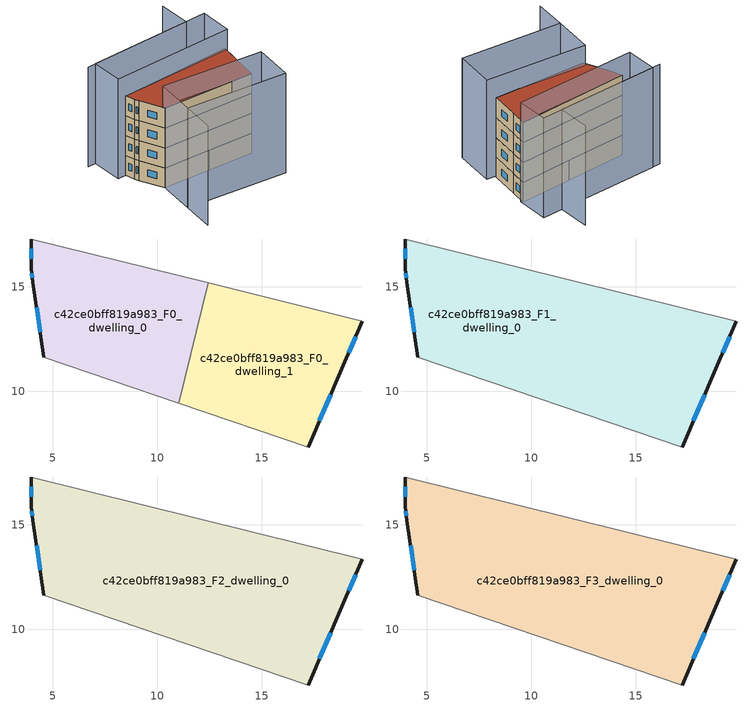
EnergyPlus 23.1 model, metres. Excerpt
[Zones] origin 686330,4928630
c42ce0bff819a983_F0_dwelling_0
 floor ground (EU_floor_Construction): 12.45,15.19 11.03,9.44 4.58,11.63 4.05,15.23 3.96,15.86 3.97,17.29 z0
 wall outside (EU_wall_Construction): 3.97,17.29 3.96,15.86 4.05,15.23 4.58,11.63 z0:3
 wall adiabatic (EU_wall_Construction): 12.45,15.19 3.97,17.29 / 4.58,11.63 11.03,9.44 z0:3
 wall to c42ce0bff819a983_F0_dwelling_1 (EU_wall_Construction): 11.03,9.44 12.45,15.19 z0:3
 window (EU_Window_Construction): 3.96,16.82 3.96,16.34 / 4.22,14.03 4.4,12.83 / 3.99,15.65 4.02,15.44 z1:2
c42ce0bff819a983_F0_dwelling_1
 floor ground (EU_floor_Construction): 19.83,13.37 18.85,11.09 17.23,7.33 11.03,9.44 12.45,15.19 z0
 wall outside (EU_wall_Construction): 17.23,7.33 18.85,11.09 19.83,13.37 z0:3
 wall adiabatic (EU_wall_Construction): 19.83,13.37 12.45,15.19 / 11.03,9.44 17.23,7.33 z0:3
 window (EU_Window_Construction): 19.17,11.85 19.5,12.61 / 17.77,8.58 18.31,9.84 z1:2
c42ce0bff819a983_F1_dwelling_0
 floor to c42ce0bff819a983_F0_dwelling_0 (EU_floor_Construction): 12.45,15.19 11.03,9.44 4.58,11.63 4.05,15.23 3.96,15.86 3.97,17.29 z3
 floor to c42ce0bff819a983_F0_dwelling_1 (EU_floor_Construction): 19.83,13.37 18.85,11.09 17.23,7.33 11.03,9.44 12.45,15.19 z3
 wall outside (EU_wall_Construction): 3.97,17.29 3.96,15.86 4.05,15.23 4.58,11.63 / 17.23,7.33 18.85,11.09 19.83,13.37 z3:6
 wall adiabatic (EU_wall_Construction): 19.83,13.37 3.97,17.29 / 4.58,11.63 17.23,7.33 z3:6
 window (EU_Window_Construction): 4.22,14.03 4.4,12.83 / 3.99,15.65 4.02,15.44 / 3.96,16.82 3.96,16.34 / 19.17,11.85 19.5,12.61 / 17.77,8.58 18.31,9.84 z4:5
c42ce0bff819a983_F2_dwelling_0
 floor to c42ce0bff819a983_F1_dwelling_0 (EU_floor_Construction): 19.83,13.37 18.85,11.09 17.23,7.33 4.58,11.63 4.05,15.23 3.96,15.86 3.97,17.29 z6
 wall outside (EU_wall_Construction): 3.97,17.29 3.96,15.86 4.05,15.23 4.58,11.63 / 17.23,7.33 18.85,11.09 19.83,13.37 z6:9
 wall adiabatic (EU_wall_Construction): 19.83,13.37 3.97,17.29 / 4.58,11.63 17.23,7.33 z6:9
 window (EU_Window_Construction): 4.22,14.03 4.4,12.83 / 3.99,15.65 4.02,15.44 / 3.96,16.82 3.96,16.34 / 19.17,11.85 19.5,12.61 / 17.77,8.58 18.31,9.84 z7:8
c42ce0bff819a983_F3_dwelling_0
 floor to c42ce0bff819a983_F2_dwelling_0 (EU_floor_Construction): 19.83,13.37 18.85,11.09 17.23,7.33 4.58,11.63 4.05,15.23 3.96,15.86 3.97,17.29 z9
 wall outside (EU_wall_Construction): 3.97,17.29 3.96,15.86 4.05,15.23 4.58,11.63 / 17.23,7.33 18.85,11.09 19.83,13.37 z9:12
 wall adiabatic (EU_wall_Construction): 19.83,13.37 3.97,17.29 / 4.58,11.63 17.23,7.33 z9:12
 window (EU_Window_Construction): 4.22,14.03 4.4,12.83 / 3.99,15.65 4.02,15.44 / 3.96,16.82 3.96,16.34 / 19.17,11.85 19.5,12.61 / 17.77,8.58 18.31,9.84 z10:11
 roof outside (EU_roof_Construction): 17.23,7.33 18.85,11.09 19.83,13.37 3.97,17.29 3.96,15.86 4.05,15.23 4.58,11.63 z12
shading: 0.89,2.5 2.64,6.78 / 2.64,6.78 16.06,1.3 / 19.43,22.62 18.23,18.15 / 18.23,18.15 2.85,22.26 / 16.09,1.29 2.6,6.79 / 2.6,6.79 4.8,12.17 / 4.8,12.17 18.28,6.67 / 18.28,6.67 16.09,1.29 / 4,21.95 21.1,17.38 / 21.1,17.38 19.94,13.03 / 19.94,13.03 2.84,17.6 / 2.84,17.6 4,21.95 z0:15
[Building]
EU S2 Campaign: North Axis=0; Terrain=City; Solar Distribution=FullExterior
[Site:Location]
Bologna: Latitude=44.5; Longitude=11.25; Time Zone=1; Elevation=37
[SizingPeriod:WeatherFileDays]
AnnualSizingPeriod: Begin Month=1; Begin Day of Month=1; End Month=12; End Day of Month=31; Day of Week for Start Day=Monday; Use Weather File Daylight Saving Period=No; Use Weather File Rain and Snow Indicators=No
[MATERIAL]
EU_InternalMass_Material: Roughness=MediumRough; Thickness=0.1; Conductivity=1; Density=1800; Specific Heat=900; Thermal Absorptance=0.9; Solar Absorptance=0.7; Visible Absorptance=0.7
[MATERIAL:NOMASS] Roughness=MediumRough; Thermal Absorptance=0.9; Solar Absorptance=0.7; Visible Absorptance=0.7
Name | Thermal Resistance
EU_wall_NoMass | 0.937881
EU_roof_NoMass | 0.548572
EU_floor_NoMass | 0.71348
[WINDOWMATERIAL:SIMPLEGLAZINGSYSTEM]
EU_Window_SimpleGlazing: UFactor=4.25633; Solar Heat Gain Coefficient=0.85; Visible Transmittance=0.85
[CONSTRUCTION]
EU_wall_Construction: EU_wall_NoMass
EU_roof_Construction: EU_roof_NoMass
EU_floor_Construction: EU_floor_NoMass
EU_InternalMass_Construction: EU_InternalMass_Material
EU_Window_Construction: EU_Window_SimpleGlazing
[ZONE] Type=1; Multiplier=1; Ceiling Height=autocalculate; Floor Area=autocalculate; Part of Total Floor Area=Yes
Name | Volume
c42ce0bff819a983_F0_dwelling_0 | 131.926
c42ce0bff819a983_F1_dwelling_0; c42ce0bff819a983_F2_dwelling_0; c42ce0bff819a983_F3_dwelling_0 | 263.837
c42ce0bff819a983_F0_dwelling_1 | 131.915
[INTERNALMASS] Construction=EU_InternalMass_Construction
Name | Zone or ZoneList | Surface Area
c42ce0bff819a983_F0_dwelling_0_EU_InternalMass | c42ce0bff819a983_F0_dwelling_0 | 43.975
c42ce0bff819a983_F0_dwelling_1_EU_InternalMass | c42ce0bff819a983_F0_dwelling_1 | 43.9718
c42ce0bff819a983_F1_dwelling_0_EU_InternalMass | c42ce0bff819a983_F1_dwelling_0 | 87.9451
c42ce0bff819a983_F2_dwelling_0_EU_InternalMass | c42ce0bff819a983_F2_dwelling_0 | 87.9451
c42ce0bff819a983_F3_dwelling_0_EU_InternalMass | c42ce0bff819a983_F3_dwelling_0 | 87.9451
[OTHEREQUIPMENT] Fuel Type=Electricity; Design Level Calculation Method=Watts/Area; Power per Zone Floor Area=1; Fraction Latent=0; Fraction Radiant=0; Fraction Lost=0; Carbon Dioxide Generation Rate=0; EndUse Subcategory=EU_Step8_InternalGains
Name | Zone or ZoneList or Space or SpaceList | Schedule
EU_Step8_InternalGain_c42ce0bff819a983_F0_dwelling_0_f000 | c42ce0bff819a983_F0_dwelling_0 | EU_Step8_GainSchedule_c42ce0bff819a983_F0_dwelling_0_f000
EU_Step8_InternalGain_c42ce0bff819a983_F0_dwelling_1_f000 | c42ce0bff819a983_F0_dwelling_1 | EU_Step8_GainSchedule_c42ce0bff819a983_F0_dwelling_1_f000
EU_Step8_InternalGain_c42ce0bff819a983_F1_dwelling_0_f000 | c42ce0bff819a983_F1_dwelling_0 | EU_Step8_GainSchedule_c42ce0bff819a983_F1_dwelling_0_f000
EU_Step8_InternalGain_c42ce0bff819a983_F2_dwelling_0_f000 | c42ce0bff819a983_F2_dwelling_0 | EU_Step8_GainSchedule_c42ce0bff819a983_F2_dwelling_0_f000
EU_Step8_InternalGain_c42ce0bff819a983_F3_dwelling_0_f000 | c42ce0bff819a983_F3_dwelling_0 | EU_Step8_GainSchedule_c42ce0bff819a983_F3_dwelling_0_f000
[ZONEVENTILATION:DESIGNFLOWRATE] Schedule=EU_AlwaysOn; Design Flow Rate Calculation Method=AirChanges/Hour; Air Changes per Hour=0.687892; Ventilation Type=Natural; Fan Pressure Rise=0; Fan Total Efficiency=1; Constant Term Coefficient=1; Temperature Term Coefficient=0; Velocity Term Coefficient=0; Velocity Squared Term Coefficient=0; Minimum Indoor Temperature=-100; Maximum Indoor Temperature=100; Delta Temperature=-100; Minimum Outdoor Temperature=-100; Maximum Outdoor Temperature=100; Maximum Wind Speed=40
Name | Zone or ZoneList or Space or SpaceList
EU_ConstantAir_c42ce0bff819a983_F0_dwelling_0 | c42ce0bff819a983_F0_dwelling_0
EU_ConstantAir_c42ce0bff819a983_F0_dwelling_1 | c42ce0bff819a983_F0_dwelling_1
EU_ConstantAir_c42ce0bff819a983_F1_dwelling_0 | c42ce0bff819a983_F1_dwelling_0
EU_ConstantAir_c42ce0bff819a983_F2_dwelling_0 | c42ce0bff819a983_F2_dwelling_0
EU_ConstantAir_c42ce0bff819a983_F3_dwelling_0 | c42ce0bff819a983_F3_dwelling_0
[HVACTEMPLATE:THERMOSTAT] Constant Heating Setpoint=20; Constant Cooling Setpoint=50
EU_HeatOnly_c42ce0bff819a983_F0_dwelling_0; EU_HeatOnly_c42ce0bff819a983_F0_dwelling_1; EU_HeatOnly_c42ce0bff819a983_F1_dwelling_0; EU_HeatOnly_c42ce0bff819a983_F2_dwelling_0; EU_HeatOnly_c42ce0bff819a983_F3_dwelling_0
[HVACTEMPLATE:ZONE:IDEALLOADSAIRSYSTEM] System Availability Schedule=EU_AlwaysOn; Maximum Heating Supply Air Temperature=50; Minimum Cooling Supply Air Temperature=13; Maximum Heating Supply Air Humidity Ratio=0.0156; Minimum Cooling Supply Air Humidity Ratio=0.0077; Heating Limit=NoLimit; Cooling Limit=NoLimit; Heating Availability Schedule=EU_AlwaysOn; Cooling Availability Schedule=EU_CoolingOff; Dehumidification Control Type=ConstantSensibleHeatRatio; Cooling Sensible Heat Ratio=0.7; Dehumidification Setpoint=60; Humidification Control Type=None; Humidification Setpoint=30; Outdoor Air Method=None; Outdoor Air Flow Rate per Person=0.00944; Outdoor Air Flow Rate per Zone Floor Area=0; Outdoor Air Flow Rate per Zone=0; Demand Controlled Ventilation Type=None; Outdoor Air Economizer Type=NoEconomizer; Heat Recovery Type=None; Sensible Heat Recovery Effectiveness=0.7; Latent Heat Recovery Effectiveness=0.65
Name | Template Thermostat
c42ce0bff819a983_F0_dwelling_0 | EU_HeatOnly_c42ce0bff819a983_F0_dwelling_0
c42ce0bff819a983_F0_dwelling_1 | EU_HeatOnly_c42ce0bff819a983_F0_dwelling_1
c42ce0bff819a983_F1_dwelling_0 | EU_HeatOnly_c42ce0bff819a983_F1_dwelling_0
c42ce0bff819a983_F2_dwelling_0 | EU_HeatOnly_c42ce0bff819a983_F2_dwelling_0
c42ce0bff819a983_F3_dwelling_0 | EU_HeatOnly_c42ce0bff819a983_F3_dwelling_0
[SIZING:ZONE] Zone Cooling Design Supply Air Temperature Input Method=SupplyAirTemperature; Zone Cooling Design Supply Air Temperature=13; Zone Heating Design Supply Air Temperature Input Method=SupplyAirTemperature; Zone Heating Design Supply Air Temperature=50; Zone Cooling Design Supply Air Humidity Ratio=0.008; Zone Heating Design Supply Air Humidity Ratio=0.008; Cooling Design Air Flow Method=DesignDay; Cooling Design Air Flow Rate=0; Cooling Minimum Air Flow per Zone Floor Area=0.000762; Cooling Minimum Air Flow=0; Cooling Minimum Air Flow Fraction=0.2; Heating Design Air Flow Method=DesignDay; Heating Design Air Flow Rate=0; Heating Maximum Air Flow per Zone Floor Area=0.002032; Heating Maximum Air Flow=0.141576; Heating Maximum Air Flow Fraction=0.3; Account for Dedicated Outdoor Air System=No; Dedicated Outdoor Air System Control Strategy=NeutralSupplyAir; Dedicated Outdoor Air Low Setpoint Temperature for Design=autosize; Dedicated Outdoor Air High Setpoint Temperature for Design=autosize; Zone Load Sizing Method=Sensible Load Only No Latent Load; Zone Latent Cooling Design Supply Air Humidity Ratio Input Method=HumidityRatioDifference; Zone Cooling Design Supply Air Humidity Ratio Difference=0.005; Zone Latent Heating Design Supply Air Humidity Ratio Input Method=HumidityRatioDifference; Zone Humidification Design Supply Air Humidity Ratio Difference=0.005
c42ce0bff819a983_F0_dwelling_0; c42ce0bff819a983_F0_dwelling_1; c42ce0bff819a983_F1_dwelling_0; c42ce0bff819a983_F2_dwelling_0; c42ce0bff819a983_F3_dwelling_0
[SCHEDULE:CONSTANT]
Name | Hourly Value
EU_AlwaysOn | 1
EU_CoolingOff | 0
[SCHEDULE:FILE] Column Number=1; Rows to Skip at Top=0; Number of Hours of Data=8760; Column Separator=Comma; Interpolate to Timestep=No; Minutes per Item=60; Adjust Schedule for Daylight Savings=Yes
Name | File
EU_Step8_GainSchedule_c42ce0bff819a983_F0_dwelling_0_f000 | ../../schedules/c42ce0bff819a983/c42ce0bff819a983_F0_dwelling_0_f000_gain.csv
EU_Step8_GainSchedule_c42ce0bff819a983_F0_dwelling_1_f000 | ../../schedules/c42ce0bff819a983/c42ce0bff819a983_F0_dwelling_1_f000_gain.csv
EU_Step8_GainSchedule_c42ce0bff819a983_F1_dwelling_0_f000 | ../../schedules/c42ce0bff819a983/c42ce0bff819a983_F1_dwelling_0_f000_gain.csv
EU_Step8_GainSchedule_c42ce0bff819a983_F2_dwelling_0_f000 | ../../schedules/c42ce0bff819a983/c42ce0bff819a983_F2_dwelling_0_f000_gain.csv
EU_Step8_GainSchedule_c42ce0bff819a983_F3_dwelling_0_f000 | ../../schedules/c42ce0bff819a983/c42ce0bff819a983_F3_dwelling_0_f000_gain.csv
